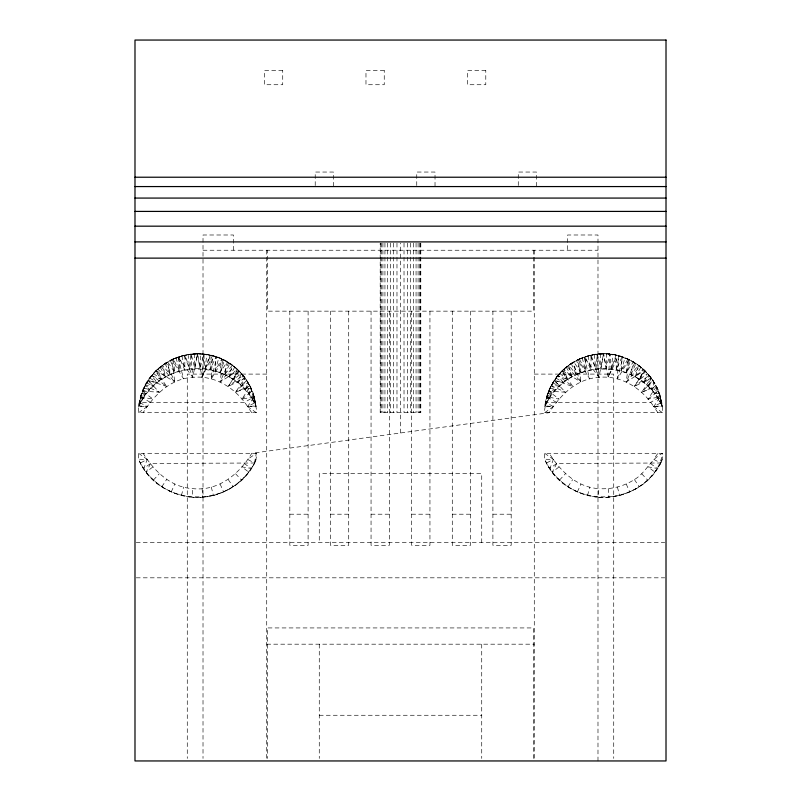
<?xml version="1.0" encoding="UTF-8"?>
<svg xmlns="http://www.w3.org/2000/svg" width="801" height="801" viewBox="0 0 801 801"><rect width="100%" height="100%" fill="white"/><g stroke="black" fill="none" stroke-linecap="round" stroke-linejoin="round"><path stroke-width="0.6" stroke-dasharray="4 3" d="M400.5 432.991L400.5 243.124M138.543 412.685L147.254 406.588L138.543 406.778C141.196 384.28 157.056 363.644 178.923 356.775L184.721 369.782L184.961 355.133C207.229 350.027 231.809 359.479 245.056 378.042L241.552 385.982C248.1 393.431 257.522 401.842 256.32 412.685L138.543 412.685C137.341 401.842 146.753 393.431 153.311 385.982C162.032 377.822 173.016 372.165 184.721 369.782C204.836 365.636 226.643 371.864 241.552 385.982L248.27 382.968L253.927 396.054L255.93 405.877L247.609 406.588C235.754 388.315 215.189 375.058 192.771 377.341C170.703 378.603 154.152 394.933 143.129 412.685M544.68 412.685L553.391 406.588L544.68 406.778C547.093 388.515 557.536 371.123 573.766 361.892L581.035 372.585L576.49 360.39L585.07 356.775L590.868 369.782L591.098 355.133C626.262 346.152 663.759 376.63 662.457 412.685L544.68 412.685C543.809 400.18 555.023 390.538 563.313 382.628C573.987 374.117 587.373 369.121 601.01 368.57C626.442 367.299 651.603 382.668 662.067 405.877L653.746 406.588C641.891 388.315 621.336 375.058 598.908 377.341C576.85 378.603 560.289 394.933 549.266 412.685L251.734 453.296C239.529 473.982 218.172 491.464 192.771 488.64C170.703 487.378 154.152 471.048 143.129 453.296M245.056 378.042L237.687 382.628L241.311 373.416L233.572 379.594L237.076 369.141L229.226 376.901L232.35 365.266L224.68 374.558L227.224 361.892L219.965 372.585L221.737 359.048L215.099 370.983L215.92 356.775L210.132 369.782L209.902 355.133L205.086 368.971L203.714 354.132L199.99 368.57L200.57 353.882M545.381 403.654L546.983 402.092L545.761 401.431L549.606 397.707L547.073 396.054L550.798 386.653L555.964 378.022L562.292 370.673L580.905 381.957L572.375 362.733C557.376 372.075 547.113 388.325 545.07 405.877C548.144 369.491 589.115 344.11 623.008 357.096C640.9 363.264 655.268 378.533 660.274 396.795L650.372 402.533L545.741 402.492L553.391 406.588L545.07 405.877C565.846 356.866 641.301 356.866 662.067 405.877L660.785 398.738L657.531 397.707L659.203 393.381L654.567 393.541L657.08 388.105L651.283 389.626L654.407 382.968L647.689 385.982L651.193 378.042L643.824 382.628L647.458 373.416L639.709 379.594L643.213 369.141L635.363 376.901L638.487 365.266L630.818 374.558L633.371 361.892L626.102 372.585L627.874 359.048L621.246 370.983L622.057 356.775L616.279 369.782L616.039 355.133L611.223 368.971L609.851 354.132L606.127 368.57L606.707 353.882M156.155 370.673L166.588 386.432L151.86 375.379L149.827 378.022L156.435 370.432L164.225 364.044L172.996 359.108L182.478 355.724C195.915 352.49 210.463 353.601 222.988 359.629L211.284 378.893L212.365 355.794L202.092 377.341L197.416 353.852C217.882 353.561 238.037 365.176 248.27 382.968L245.136 389.626L250.943 388.105L248.43 393.541L253.066 393.381L251.394 397.707L254.648 398.738L255.93 405.877C235.154 356.866 159.699 356.866 138.933 405.877L147.254 406.588L139.604 402.492L244.235 402.533L254.137 396.795L249.782 385.722L242.993 375.379L228.265 386.432L238.428 370.432C205.416 336.17 142.878 358.478 138.933 405.877C140.966 388.325 151.239 372.075 166.238 362.733L174.768 381.957L156.155 370.673L149.827 378.022L144.611 386.633L140.946 396.014L138.933 405.877M629.125 359.629L617.421 378.893L618.502 355.794L608.229 377.341L603.564 353.792L610.172 354.162L608.229 377.341L616.72 355.284L629.125 359.629L626.232 381.957L644.585 370.442C651.924 379.073 661.506 390.087 660.164 402.092L661.766 403.644M202.463 354.082L204.035 354.162L202.092 377.341L210.583 355.284M651.173 378.022C641.251 364.345 625.381 355.594 608.6 354.012L598.537 354.012L588.615 355.724L579.133 359.108L570.362 364.044L562.562 370.412L555.964 378.022L558.007 375.379L572.735 386.432L562.292 370.673M138.543 453.296L147.254 459.394L140.375 463.008C154.383 490.462 189.256 504.4 218.262 494.007C228.295 490.542 237.426 484.605 244.685 476.855C250.002 470.037 257.532 462.648 256.32 453.296L138.543 453.296L138.543 459.243C147.784 480.37 169.051 495.479 192.05 497.241L192.771 488.64M544.68 453.296L553.391 459.394L546.512 463.008C560.52 490.462 595.403 504.4 624.4 494.007C634.432 490.542 643.573 484.605 650.823 476.855C656.149 470.037 663.669 462.648 662.457 453.296L544.68 453.296L544.68 459.243C553.922 480.37 575.188 495.479 598.187 497.241L598.908 488.64C576.85 487.378 560.289 471.048 549.266 453.296M139.234 403.654L140.836 402.092L139.624 401.431L143.469 397.707L140.936 396.054L146.433 393.541L142.788 390.718L149.717 389.626L145.191 385.501L153.311 385.982L148.135 380.465L157.176 382.628L151.619 375.679L161.291 379.594L157.797 369.131L165.637 376.901L162.503 365.266L170.182 374.558L167.629 361.892L174.898 372.585L173.136 359.038L179.754 370.983L178.923 356.775L184.961 355.133L189.777 368.971L191.159 354.132L194.873 368.57L197.426 353.792L199.99 368.57M581.035 372.585L579.283 359.038L585.901 370.983L585.07 356.775L591.098 355.133L595.914 368.971L597.306 354.132L601.01 368.57L603.564 353.792L606.127 368.57M205.086 368.971L206.808 354.543M611.223 368.971L612.945 354.543M222.988 359.629L220.095 381.957L238.438 370.442C245.777 379.073 255.369 390.087 254.017 402.092L255.619 403.644M254.488 463.008L256.32 453.296L247.609 459.394L254.488 463.008L256.32 459.243C235.965 509.386 158.898 509.386 138.543 459.243L147.254 459.394L143.82 468.415L150.628 463.449L254.488 463.008C242.753 485.476 217.291 499.423 192.05 497.241M598.187 497.241C625.271 499.534 658.342 481.882 662.457 453.296C650.472 459.193 645.876 472.9 634.412 479.549C623.919 486.317 611.363 489.531 598.908 488.64M140.686 396.986L153.021 399.128L142.608 391.188L140.986 396.024M192.4 354.012L197.396 353.792L192.771 377.341L177.992 357.096L172.996 359.108M598.537 354.012L603.543 353.792L598.908 377.341L584.129 357.096L579.133 359.108M210.132 369.782L212.926 355.874M616.279 369.782L619.073 355.874M545.07 405.877L548.745 391.188L565.416 392.21L554.332 380.375L550.758 386.633L551.218 385.712L565.416 392.21M181.437 495.449L183.579 487.088M211.284 378.893L216.871 357.096M587.574 495.449L589.716 487.088M617.421 378.893L623.008 357.096M215.099 370.983L218.853 357.827M621.246 370.983L624.99 357.827M219.965 372.585L224.51 360.39M626.102 372.585L630.647 360.39M171.264 491.914L174.768 484.034M221.867 359.108L228.625 362.733L220.095 381.957L233.932 366.468L238.708 370.673L245.036 378.022M577.401 491.914L580.905 484.034M634.762 362.733L626.232 381.957L640.069 366.468M224.68 374.558L229.827 363.504M630.818 374.558L635.974 363.504M660.625 463.008L662.457 459.243C642.102 509.386 565.035 509.386 544.68 459.243L553.391 459.394L549.957 468.415L556.765 463.449L660.625 463.008L653.746 459.394L657.871 453.296M150.628 463.449L146.162 472.089L153.021 466.853M556.765 463.449L552.3 472.089L559.168 466.853M138.543 406.748L143.629 397.456M544.68 406.748L549.776 397.456M229.226 376.901L234.763 367.138M635.363 376.901L640.9 367.138M148.195 380.375L144.611 386.633L145.081 385.712L159.279 392.21L148.195 380.375L166.588 386.432M161.822 486.748L166.588 479.549M238.708 370.673L228.265 386.432L244.966 378.062L235.584 392.21L250.202 386.653L246.668 380.375L235.584 392.21L249.782 385.722L253.907 396.014L255.93 405.877L254.137 396.795L241.832 399.128L250.202 386.653M567.969 486.748L572.735 479.549M644.845 370.673L634.412 386.432L651.113 378.062L641.721 392.21L656.349 386.653L647.979 399.128L660.274 396.795L662.067 405.877L660.054 396.014L655.929 385.722L641.721 392.21L652.805 380.375L649.13 375.379L634.412 386.432L644.565 370.432L636.775 364.044L628.004 359.108M251.734 412.685L247.609 406.588L254.137 396.795M657.871 412.685L653.746 406.588L660.274 396.795M233.572 379.594L239.239 371.213M639.709 379.594L645.386 371.213M237.687 382.628L243.244 375.679M643.824 382.628L649.381 375.679M153.381 480.069L159.279 473.771M559.519 480.069L565.416 473.771M241.552 385.982L246.728 380.465M647.689 385.982L652.865 380.465M245.136 389.626L249.672 385.501M651.283 389.626L655.809 385.501M156.425 370.412L160.931 366.468L174.768 381.957L171.905 359.609L184.28 355.284L192.771 377.341L190.828 354.162L197.416 353.852M562.562 370.412L567.068 366.468L580.905 381.957L578.052 359.609L590.417 355.284L598.908 377.341L596.965 354.162L603.553 353.852M248.43 393.541L252.075 390.718M654.567 393.541L658.212 390.718M241.832 399.128L252.255 391.188M647.979 399.128L658.392 391.188M251.394 397.707L253.927 396.054M657.531 397.707L660.064 396.054M164.225 364.044L171.905 359.609L183.579 378.893L177.992 357.096M570.362 364.044L578.052 359.609L589.716 378.893L584.129 357.096M254.017 402.092L255.239 401.431M660.164 402.092L661.376 401.431M256.32 412.685L247.609 406.588L255.429 402.472M662.457 412.685L653.746 406.588L661.566 402.472M547.073 396.054L552.57 393.541L548.925 390.718L555.864 389.626L551.328 385.501L559.448 385.982L554.272 380.465L563.313 382.628L557.756 375.679L567.428 379.594L563.934 369.131L571.774 376.901L568.64 365.266L576.32 374.558L573.766 361.892M140.215 398.728L143.469 397.707M546.352 398.728L549.606 397.707M182.478 355.724L190.828 354.162M588.615 355.724L596.965 354.162M203.013 250.232L597.987 250.232M266.723 374.097L187.274 374.097L187.274 758.457M534.277 374.097L613.726 374.097L613.726 758.457M289.822 514.202L308.105 514.202M330.443 514.202L348.715 514.202M371.053 514.202L389.336 514.202M411.664 514.202L429.947 514.202M452.285 514.202L470.557 514.202M492.895 514.202L511.178 514.202M136.23 542.647L664.77 542.647M136.23 577.821L664.77 577.821M266.723 644.184L534.277 644.184M319.269 715.263L481.731 715.263M653.746 406.588L662.457 406.748L657.371 397.456M247.609 406.588L256.32 406.748L251.224 397.456M547.934 393.371L552.57 393.541M141.797 393.371L146.433 393.541M142.608 391.188L159.279 392.21M608.6 354.012L616.72 355.284M550.057 388.105L555.864 389.626M143.92 388.105L149.717 389.626M554.332 380.375L572.735 386.432M552.73 382.968L559.448 385.982M146.593 382.968L153.311 385.982M556.765 402.533L546.863 396.795L559.168 399.128L548.745 391.188M140.726 396.795L150.628 402.533M555.944 378.042L563.313 382.628M149.807 378.042L157.176 382.628M228.625 362.733L233.932 366.468M650.372 463.449L657.18 468.415L647.979 466.853L654.838 472.089M244.235 463.449L251.043 468.415L241.832 466.853L248.7 472.089M559.689 373.416L567.428 379.594L561.761 371.213M153.542 373.416L161.291 379.594L155.614 371.213M641.721 473.771L647.619 480.069M235.584 473.771L241.481 480.069M634.412 479.549L639.178 486.748M228.265 479.549L233.031 486.748M652.805 380.375L656.389 386.633M566.237 367.138L571.774 376.901M160.1 367.138L165.637 376.901M571.173 363.504L576.32 374.558M165.026 363.504L170.182 374.558M626.232 484.034L629.736 491.914M220.095 484.034L223.599 491.914M170.353 360.39L174.898 372.585M582.147 357.827L585.901 370.983M176.01 357.827L179.754 370.983M617.421 487.088L619.563 495.449M211.284 487.088L213.426 495.449M588.074 355.874L590.868 369.782M181.927 355.874L184.721 369.782M594.192 354.543L595.914 368.971M188.055 354.543L189.777 368.971M608.229 488.64L608.95 497.241M202.092 488.64L202.813 497.241M600.43 353.882L601.01 368.57M194.293 353.882L194.873 368.57M597.987 760.95L597.987 234.993L567.529 234.993L567.529 250.232M536.56 186.263L536.56 172.045L518.277 172.045L518.277 186.263M534.277 250.232L534.277 760.95M533.516 250.232L533.516 311.148L267.484 311.148L267.484 250.232M533.516 758.467L533.516 627.934L267.484 627.934L267.484 758.467M511.178 311.148L511.178 545.361L492.895 545.361L492.895 311.148M481.731 542.647L481.731 473.661L319.269 473.661L319.269 542.647M481.731 644.184L481.731 758.477M470.557 311.148L470.557 545.361L452.285 545.361L452.285 311.148M435.023 186.263L435.023 172.045L416.75 172.045L416.75 186.263M429.947 311.148L429.947 545.361L411.664 545.361L411.664 311.148M420.805 243.124L420.805 412.685L380.195 412.685L380.195 243.124M420.495 243.124L420.495 412.685M419.584 243.124L419.584 412.685M418.082 243.124L418.082 412.685M416.059 243.124L416.059 412.685M413.556 243.124L413.556 412.685M410.653 243.124L410.653 412.685M407.449 243.124L407.449 412.685M404.024 243.124L404.024 412.685M396.976 243.124L396.976 412.685M393.551 243.124L393.551 412.685M390.347 243.124L390.347 412.685M389.336 311.148L389.336 545.361L371.053 545.361L371.053 311.148M387.444 243.124L387.444 412.685M384.941 243.124L384.941 412.685M382.918 243.124L382.918 412.685M381.416 243.124L381.416 412.685M380.505 243.124L380.505 412.685M348.715 311.148L348.715 545.361L330.443 545.361L330.443 311.148M333.486 186.263L333.486 172.045L315.214 172.045L315.214 186.263M319.269 644.184L319.269 758.477M308.105 311.148L308.105 545.361L289.822 545.361L289.822 311.148M266.723 250.232L266.723 758.467M233.471 250.232L233.471 234.993L203.013 234.993L203.013 758.457M282.723 70.508L264.44 70.508L264.44 84.726L282.723 84.726L282.723 70.508M384.25 70.508L365.977 70.508L365.977 84.726L384.25 84.726L384.25 70.508M485.786 70.508L467.514 70.508L467.514 84.726L485.786 84.726L485.786 70.508"/><path stroke-width="1.2" d="M134.989 177.221L666.011 177.221M134.989 186.563L666.011 186.563M134.989 198.077L666.011 198.077M134.989 211.414L666.011 211.414M134.989 226.172L666.011 226.172M134.989 241.902L666.011 241.902M134.989 258.122L666.011 258.122M666.011 40.05L134.989 40.05L134.989 760.95L666.011 760.95L666.011 40.05"/></g></svg>
